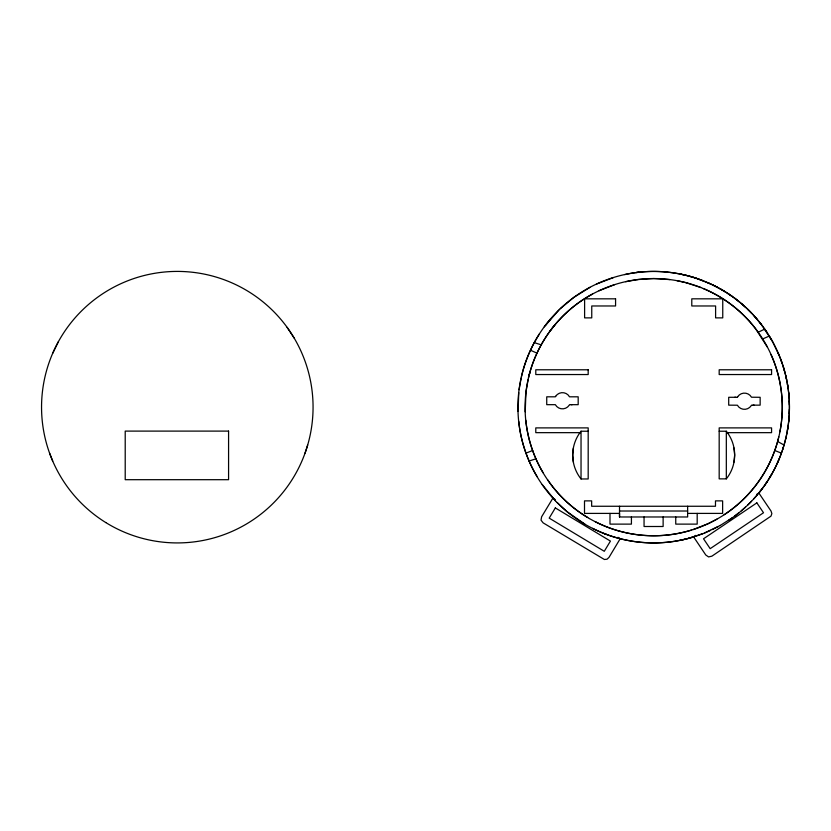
<?xml version="1.0" encoding="UTF-8"?>
<svg xmlns="http://www.w3.org/2000/svg" width="831" height="831" viewBox="0 0 831 831"><rect width="100%" height="100%" fill="white"/><g stroke="black" fill="none" stroke-linecap="round" stroke-linejoin="round"><path stroke-width="1.25" d="M687.621 513.402L687.653 516.975L619.521 516.975L619.521 513.402L584.505 513.402L584.505 500.875L591.651 500.875L591.651 506.256L715.481 506.256L715.481 500.875L722.627 500.875L722.627 513.402L687.621 513.402L687.642 506.256M789.377 409.382L789.253 413.474M788.972 417.889L788.588 421.982M518.762 392.679L518.066 411.47M525.961 392.44L525.223 411.771M526.065 391.359L528.111 379.684M788.037 426.355L787.383 430.448M519.074 389.677L521.162 378.022M573.411 448.002L572.704 455.097L573.432 462.296M733.939 462.192L734.666 455.045L733.939 447.899M521.473 376.651C524.87 361.495 531.082 347.026 539.402 333.937M528.474 378.053L529.118 375.186M778.782 436.836C771.428 468.518 751.411 497.011 724.133 514.711M779.883 431.891C784.952 406.047 781.898 378.645 771.033 354.64M785.762 438.332C778.076 471.665 757.114 501.685 728.486 520.403M785.659 438.82C792.587 410.317 789.876 379.538 777.982 352.718M530.199 371.457L529.118 375.197C537.813 340.918 561.309 310.763 592.503 294.07M782.802 449.124L783.394 447.078M307.678 445.042L305.039 453.155M572.154 404.676L571.053 404.676M734.729 397.291L735.83 397.291M754.153 405.154L753.083 405.154M779.104 459.024L777.338 463.116M52.717 353.248L58.347 341.759M771.677 474.231L769.277 478.282M767.273 481.44L764.541 485.46M762.432 488.368L759.357 492.336M544.284 326.822L558.889 310.077M545.458 325.305L550.704 318.803M554.08 325.845L554.734 325.025M549.644 331.569L554.609 325.17M757.176 494.964L753.738 498.87M751.525 501.228L747.713 505.04M560.187 308.768L573.899 297.332L589.989 287.329M745.5 507.118L741.304 510.816M739.133 512.623L734.542 516.176M732.433 517.713L720.041 525.576M695.744 535.403L693.605 536.847L705.758 554.973L708.552 556.926L711.887 556.168L770.981 516.134L771.864 513.589L771.023 511.044L758.807 492.96L756.667 494.393M716.873 519.146L708.448 523.54L693.22 529.544M720.269 525.441L703.67 533.388L688.016 538.498M718.171 526.605L712.364 529.565M758.194 332.234L764.707 329.118L767.273 332.888M710.661 530.365L704.449 533.055M762.692 338.955L769.277 336.056L771.677 340.108M596.523 284.046L613.434 277.564M599.078 290.736L614.597 284.659M526.013 453.113L532.661 450.495M702.933 533.658L696.316 536.037M529.16 461.049L535.953 458.774M691.371 530.085C659.845 539.901 624.528 536.836 595.204 521.639M692.41 537.221C659.648 547.162 623.115 543.91 592.628 528.339M686.946 538.768L679.571 540.42M624.725 274.604C648.107 269.358 672.85 270.719 695.64 278.053M625.66 281.709L637.606 279.569M636.442 272.516L637.242 272.423M636.65 272.485L638.655 272.288M637.574 279.569L653.696 278.551L669.973 279.6M580.516 432.66L535.787 432.66L535.787 427.892L588.182 427.892L588.182 478.968L581.035 478.968A38.34 38.34 0 0 1 581.035 431.227L588.182 431.227M719.179 431.227L726.325 431.227A38.195 38.195 0 0 1 726.325 478.864L719.179 478.864L719.179 427.892L771.573 427.892L771.573 432.66L726.845 432.66M619.521 511.013L687.653 511.013M677.068 280.722L685.679 282.592L701.032 287.588M679.571 273.908L686.946 275.56M688.016 275.84L695.017 277.866M534.281 342.632L541.21 344.844M696.316 278.292L702.933 280.67M695.64 278.053L710.661 283.963M603.711 533.388L606.111 534.25M774.721 450.464L781.358 453.144M707.41 282.561C726.564 290.725 743.735 303.471 757.176 319.364M703.306 288.575C723.77 297.072 741.958 311.012 755.431 328.598M530.479 350.235L536.992 353.154M712.364 284.773L718.171 287.723M777.587 441.448L783.997 445.021M720.041 288.762L725.432 291.951M587.694 517.474C571.77 508.032 557.954 495.027 547.567 479.705M584.816 524.081L567.158 511.771L557.269 502.641M555.108 499.452L552.906 498.122L541.615 516.799L541.023 520.154L543.121 522.855L604.376 559.492L607.046 559.211L609.009 557.372L620.238 538.665L618.025 537.335M727.447 293.229L732.433 296.615M722.606 298.578L723.697 299.316M734.542 298.152L739.133 301.715M741.304 303.512L745.5 307.21M747.713 309.298L751.525 313.1M555.357 500.729L542.228 484.556M753.862 315.603L761.352 324.578M759.357 322.002L762.432 325.97M762.141 325.596L772.653 341.759L779.104 355.304M755.815 329.097L767.304 346.994M287.142 327.372L294.164 338.061M543.173 472.818C533.606 456.853 527.633 438.726 525.805 420.206M537.252 476.849C527.083 460 520.715 440.856 518.731 421.275M52.717 461.08L49.58 453.155M780.621 359.148L782.096 363.24M783.394 367.25L784.589 371.343M785.659 375.508L786.573 379.601M787.383 383.891L788.037 387.984M788.588 392.346L788.972 396.439M789.253 400.854L789.377 404.946M726.325 431.227L726.325 478.864M697.188 513.402L697.188 524.122L675.748 524.122L675.748 516.975M663.128 516.975L663.128 526.501L644.056 526.501L644.056 516.975M631.425 516.975L631.425 524.122L609.996 524.122L609.996 513.402M619.521 506.256L619.521 516.975M581.035 431.227L581.035 478.968M694.487 536.649A135.754 135.754 0 0 1 517.983 403.513A135.754 135.754 0 0 1 701.395 280.068A135.754 135.754 0 0 1 758.298 493.697M555.669 396.273L555.368 396.813L546.736 396.813L546.736 404.676L555.337 404.676A8.123 8.123 0 0 0 569.204 405.227L569.515 404.676L578.179 404.676L578.179 396.813L569.526 396.813A8.123 8.123 0 0 0 555.669 396.273M737.679 396.73L737.367 397.291L728.704 397.291L728.704 405.154L737.377 405.216A8.123 8.123 0 0 0 751.214 405.694L751.515 405.154L760.147 405.154L760.147 397.291L751.504 397.218A8.123 8.123 0 0 0 737.679 396.73M555.337 507.928L549.198 518.129L604.282 551.296L610.432 541.095L555.337 507.928M756.864 502.869L703.525 538.779L710.173 548.668L763.512 512.758L756.864 502.869M615.574 298.828L584.608 298.828L584.608 317.878L591.755 317.878L591.755 305.974L615.574 305.974L615.574 298.828M722.752 298.828L691.787 298.828L691.787 305.974L715.605 305.974L715.605 317.878L722.752 317.878L722.752 298.828M588.182 369.785L535.787 369.785L535.787 374.542L588.182 374.542L588.182 369.785M771.573 369.785L719.179 369.785L719.179 374.542L771.573 374.542L771.573 369.785M228.577 431.102L125.211 431.102L125.211 479.695L228.577 479.695L228.577 431.102M589.387 518.544A128.608 128.608 0 0 0 782.303 407.169A128.608 128.608 0 0 0 589.387 295.784A128.608 128.608 0 0 0 589.387 518.544M105.766 522.543A135.754 135.754 0 0 0 312.996 411.428A135.754 135.754 0 0 0 113.151 287.526A135.754 135.754 0 0 0 105.766 522.543"/></g></svg>
